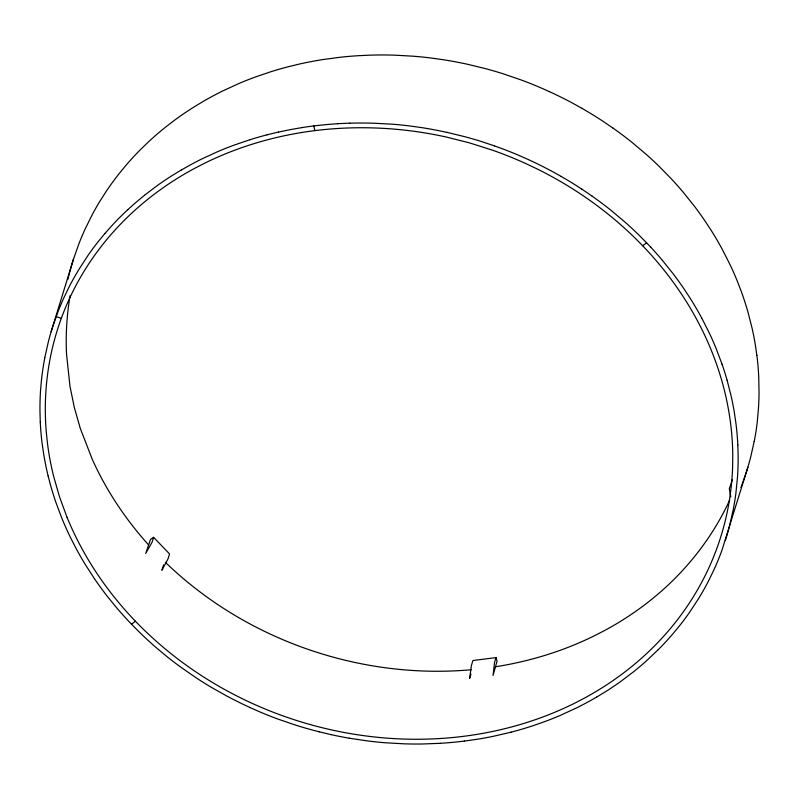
<?xml version="1.0" encoding="UTF-8"?>
<svg xmlns="http://www.w3.org/2000/svg" width="799" height="799" viewBox="0 0 799 799"><rect width="100%" height="100%" fill="white"/><g stroke="black" fill="none" stroke-linecap="round" stroke-linejoin="round"><path stroke-width="1.2" d="M41.578 378.926L40.609 389.632A352.828 306.167 17.1 0 0 39.97 411.225L40.26 422.002M757.422 420.074L758.391 409.368A351.66 305.158 17.1 0 0 759.04 393.218L758.74 376.998A352.908 306.237 17.1 0 0 756.873 355.335M44.774 357.742L48.28 342.082A351.72 305.208 17.1 0 1 52.714 326.671L58.067 311.56A351.72 305.208 17.1 0 1 64.339 296.779L69.004 287.131A352.828 306.167 17.1 0 1 79.53 268.454L88.389 254.841A351.72 305.218 17.1 0 1 98.087 241.797L104.999 233.388M754.226 441.258L750.72 456.918A351.35 304.888 17.1 0 1 746.286 472.329L742.82 482.436M51.126 331.775L73.628 258.676L78.991 243.565A351.19 304.749 17.1 0 1 85.253 228.784L92.404 214.382A351.78 305.268 17.1 0 1 100.434 200.389L106.257 191.311A353.248 306.536 17.1 0 1 119.001 173.802L125.912 165.393A352.768 306.127 17.1 0 1 140.764 149.313L148.684 141.673A352.838 306.187 17.1 0 1 165.473 127.201L174.322 120.399A353.258 306.546 17.1 0 1 192.859 107.695L202.537 101.803A352.759 306.117 17.1 0 1 222.631 91.006L238.302 83.785A351.34 304.878 17.1 0 1 254.452 77.333L271.021 71.67A351.19 304.749 17.1 0 1 287.97 66.816L299.455 64.03A352.908 306.237 17.1 0 1 322.826 59.575L340.644 57.198A351.78 305.268 17.1 0 1 358.641 55.68L370.726 55.131A352.908 306.237 17.1 0 1 395.026 55.181L413.293 56.21A351.19 304.749 17.1 0 1 431.56 58.077L443.705 59.795A352.908 306.237 17.1 0 1 467.864 64.349L485.802 68.724A351.22 304.779 17.1 0 1 503.53 73.917L520.998 79.91A352.329 305.737 17.1 0 1 538.176 86.682L549.422 91.625M153.588 537.327L150.522 539.435L145.718 553.427L152.1 542.171L153.588 537.327L169.558 553.937L168.07 558.771L161.907 570.276L163.585 564.823M470.981 674.016L469.642 678.381L471.44 665.347L472.928 660.513L496.019 657.627L497.028 661.163L493.063 675.455L494.531 662.461L496.019 657.627M658.246 649.667A352.838 306.177 17.1 0 0 673.088 633.597L679.999 625.198A351.73 305.218 17.1 0 0 689.697 612.144L698.566 598.611A352.838 306.177 17.1 0 0 709.073 579.854L713.747 570.216A352.838 306.177 17.1 0 0 721.896 550.431L747.874 467.225M740.933 487.44L742.441 483.435M732.453 479.55L729.297 488.688L730.775 496.848M658.236 649.687L646.231 661.053A351.73 305.218 17.1 0 1 633.527 671.799L620.144 681.897A351.72 305.218 17.1 0 1 606.141 691.305L596.463 697.197M127.77 209.658L119.85 217.308A352.828 306.167 17.1 0 0 105.009 233.468M144.559 195.196L157.932 185.098A351.72 305.208 17.1 0 1 171.945 175.68L181.623 169.797M94.462 578.716A352.828 306.167 17.1 0 0 108.255 597.512L115.655 606.601A352.828 306.167 17.1 0 0 131.465 624.169L135.421 621.232M642.656 245.762L646.621 242.826L650.696 247.131M250.097 139.665L233.528 145.328A351.72 305.208 17.1 0 0 217.388 151.78L201.708 159.001A352.828 306.167 17.1 0 0 181.613 169.887M267.056 134.811L278.541 132.025M511.03 732.184L493.742 736.219A351.72 305.218 17.1 0 1 476.174 739.425L464.319 741.102M301.912 127.56L313.757 125.892L314.916 130.627M337.727 123.675L349.802 123.126M440.359 743.32L422.212 743.999A351.72 305.218 17.1 0 1 403.984 743.819L385.707 742.79A351.72 305.208 17.1 0 1 367.44 740.923L349.233 738.206M446.941 132.344L464.878 136.719A351.72 305.218 17.1 0 1 482.616 141.912L494.291 145.817M331.136 734.651L319.161 731.824M56.18 316.564L61.303 318.362M528.509 159.61L517.253 154.676A352.838 306.177 17.1 0 0 494.321 145.877M249.578 707.375L260.824 712.318A351.72 305.208 17.1 0 0 278.002 719.09L295.47 725.083A352.838 306.177 17.1 0 0 319.22 731.794M550.491 170.497L561.198 176.419M227.585 696.498L211.615 687.5A351.72 305.208 17.1 0 1 196.125 677.802L181.153 667.435A351.72 305.218 17.1 0 1 166.761 656.428L157.503 648.748A352.828 306.167 17.1 0 1 139.845 632.608L131.465 624.169M582.111 108.424L571.415 102.502A352.838 306.187 17.1 0 0 549.372 91.625M581.962 189.193L591.999 196.035M612.913 128.04L602.875 121.198A352.838 306.187 17.1 0 0 582.052 108.424M646.621 242.826L638.241 234.387A351.72 305.208 17.1 0 0 625.098 222.192L611.315 210.566A352.838 306.177 17.1 0 0 592.019 196.085M662.431 260.384L673.417 274.117A351.72 305.208 17.1 0 1 683.624 288.289L689.986 297.957A352.838 306.177 17.1 0 1 701.592 317.812M94.462 578.706L85.054 564.144A351.72 305.218 17.1 0 1 76.494 549.223L71.251 539.095A352.828 306.167 17.1 0 1 61.962 518.481L56.01 502.721A351.72 305.218 17.1 0 1 50.986 486.781L48.15 476.064M701.592 317.772L709.302 333.013A351.72 305.208 17.1 0 1 716.134 348.524L722.076 364.274M66.976 517.153L59.386 496.439L53.393 475.415A347.465 301.513 17.1 0 1 47.491 443.525L46.352 432.858A347.465 301.513 17.1 0 1 194.586 168.379L204.594 163.226A347.465 301.513 17.1 0 1 446.052 136.979L469.562 142.901L492.673 150.242A347.465 301.513 17.1 0 1 526.361 163.825L537.278 169.018A347.465 301.513 17.1 0 1 732.763 455.47L732.643 466.097A347.465 301.513 17.1 0 1 445.492 738.146A347.465 301.513 17.1 0 1 66.976 517.153M727.1 380.214L731.195 396.304A351.73 305.218 17.1 0 1 734.351 412.484L735.929 423.31A352.838 306.177 17.1 0 1 737.817 445.003M756.853 355.315L755.265 344.489A351.23 304.789 17.1 0 0 752.109 328.309L748.014 312.219A353.378 306.646 17.1 0 0 741.112 291.016L737.058 280.539A351.18 304.749 17.1 0 0 730.216 265.018L722.506 249.777A352.908 306.237 17.1 0 0 710.92 229.972L704.538 220.294A351.18 304.749 17.1 0 0 694.331 206.122L683.345 192.399A351.3 304.848 17.1 0 0 671.609 179.136L659.155 166.392A351.3 304.848 17.1 0 0 646.021 154.197L632.239 142.572A352.908 306.237 17.1 0 0 612.933 128.04M737.827 444.983L738.136 455.81A352.838 306.177 17.1 0 1 737.467 477.373L735.869 493.392A351.72 305.208 17.1 0 1 733.312 509.253L729.807 524.913A351.73 305.218 17.1 0 1 725.372 540.324M729.667 500.114A347.465 301.513 17.1 0 1 720.089 518.941C707.854 540.683 692.593 560.678 675.015 578.366A347.465 301.513 17.1 0 1 604.414 630.621L594.406 635.774A347.465 301.513 17.1 0 1 495.75 666.726M471.14 669.762A347.465 301.513 17.1 0 1 165.433 562.366M148.404 544.708A347.465 301.513 17.1 0 1 92.285 459.375L80.3 428.444L74.317 407.42L69.962 386.187L66.547 354.187A347.465 301.513 17.1 0 1 70.142 295.52M596.483 697.167A352.838 306.177 17.1 0 1 576.389 707.974L560.698 715.215A351.72 305.208 17.1 0 1 544.548 721.667L533.552 725.532A352.838 306.177 17.1 0 1 511.06 732.154M464.359 741.072A352.838 306.177 17.1 0 1 440.399 743.3M249.648 707.355A352.838 306.177 17.1 0 1 227.665 696.478M278.611 132.095A352.838 306.177 17.1 0 1 301.972 127.63M313.817 125.952A352.838 306.177 17.1 0 1 337.787 123.735M349.862 123.196A352.838 306.177 17.1 0 1 374.152 123.236L392.379 124.195A351.72 305.218 17.1 0 1 410.636 126.072L422.791 127.79A352.838 306.177 17.1 0 1 446.991 132.404M528.539 159.67A352.838 306.177 17.1 0 1 550.521 170.557M561.218 176.469A352.838 306.177 17.1 0 1 581.982 189.253M48.17 476.104A352.828 306.167 17.1 0 1 43.755 454.541L42.147 443.685A352.828 306.167 17.1 0 1 40.28 422.042M41.598 378.976A352.828 306.167 17.1 0 1 44.794 357.792M127.77 209.738A352.828 306.167 17.1 0 1 144.559 195.276M249.987 139.705A351.72 305.208 17.1 0 1 266.946 134.851M650.606 247.051A351.72 305.208 17.1 0 1 662.351 260.304M67.925 279.28A353.378 306.646 17.1 0 1 73.628 258.676M757.452 420.244A353.378 306.646 17.1 0 1 754.246 441.438M349.363 738.226A351.72 305.208 17.1 0 1 331.265 734.671M722.036 364.174A351.72 305.208 17.1 0 1 727.06 380.114"/></g></svg>
